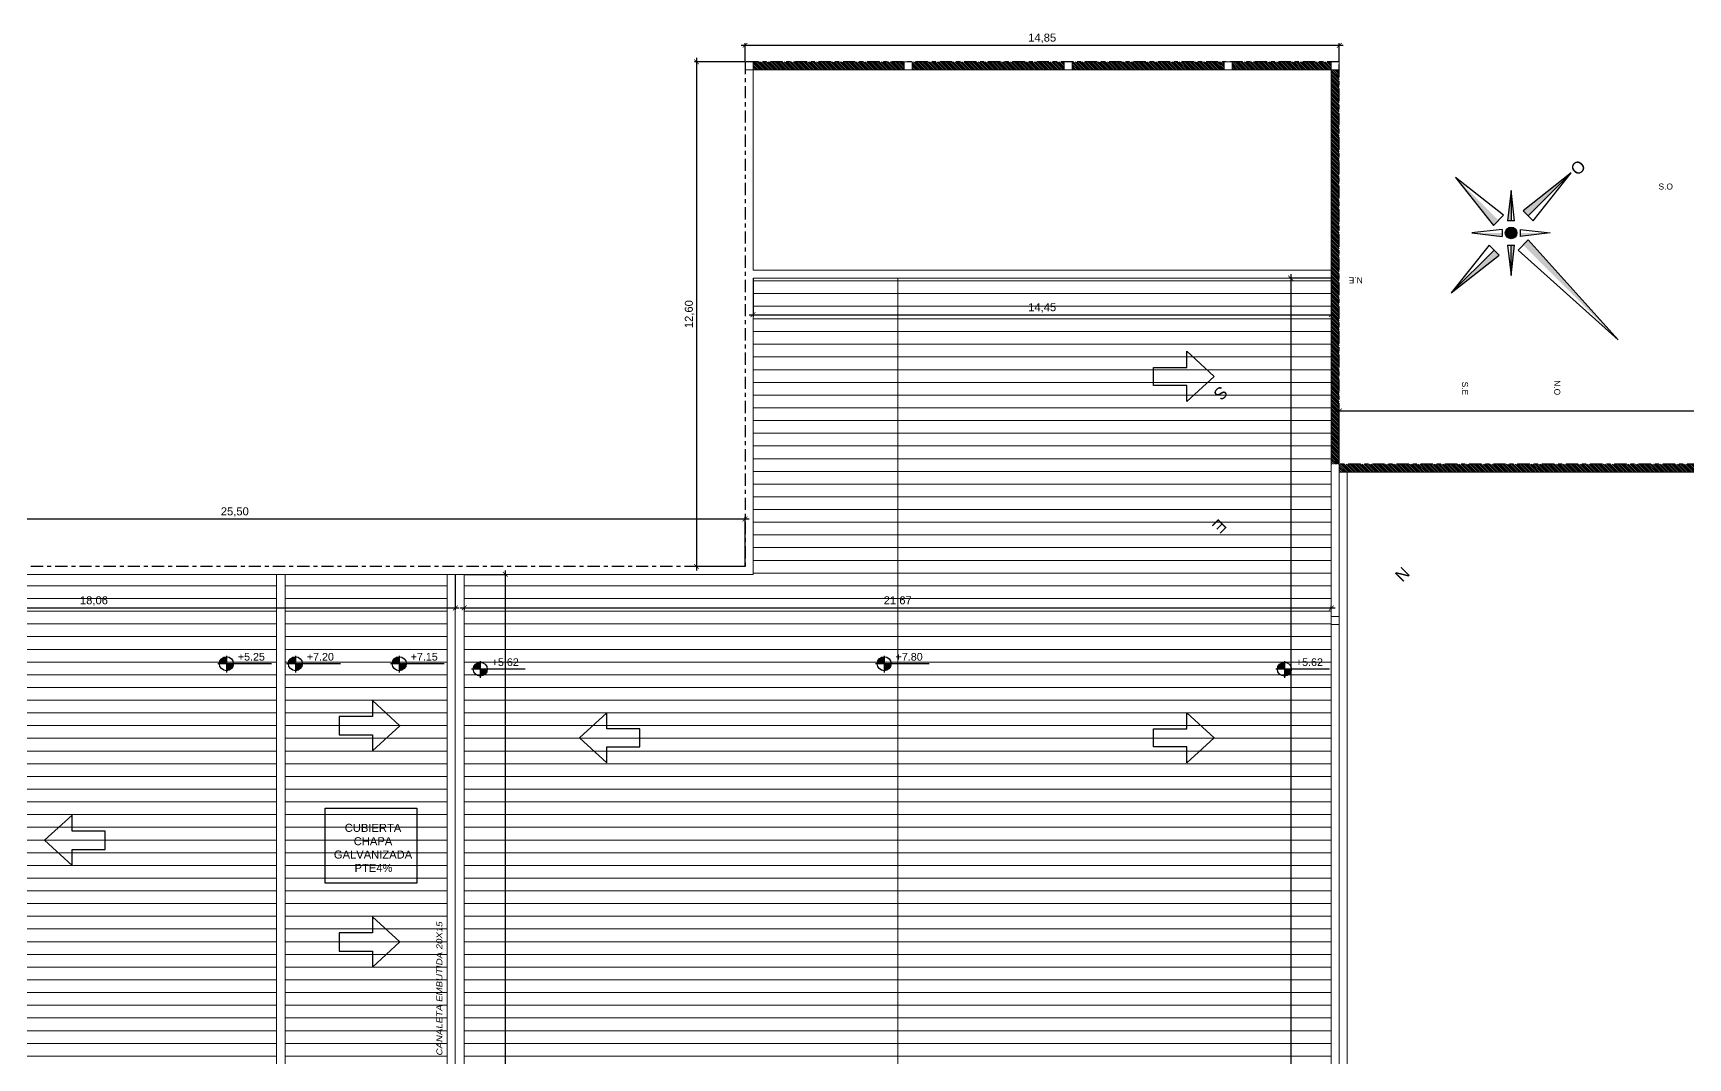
# Model space of a CAD drawing. Header units: metres. Extents: x 1166 to 1459, y -137 to 62.
# Drawn here: x 1389.53 to 1430.88, y -12.74 to 12.85 of the extents above; entities that cross this region are included whole.
import ezdxf

# ---------------------------------------------------------------- set-up
doc = ezdxf.new("R2010")
doc.units = ezdxf.units.M
doc.header["$LTSCALE"] = 0.508
doc.header["$PDMODE"] = 1
doc.header["$PDSIZE"] = -2
doc.linetypes.add('ACAD_ISO10W100', pattern=[18, 12, -3, 0, -3])
doc.layers.get('0').update_dxf_attribs({"color": 9})
doc.layers.get('Defpoints').update_dxf_attribs({"color": 9})
for name, color, linetype in [('01-C.HORMIGON', 9, 'Continuous'), ('1-EJES', 9, 'ACAD_ISO10W100'), ('2-texto', 9, 'Continuous'), ('3-muros', 9, 'Continuous'), ('4-carpinterias', 9, 'Continuous'), ('8-cotas-100', 9, 'Continuous'), ('8-NIVEL-1-50', 9, 'Continuous'), ('9-Hatch', 9, 'Continuous'), ('9-Hatch existente', 9, 'Continuous'), ('Metálica', 9, 'Continuous')]:
    doc.layers.add(name, color=color, linetype=linetype)
doc.styles.add('ARIAL', font='arial.ttf', dxfattribs={"width": 1.15, "oblique": 10})
doc.styles.add('swiss', font='swissel.ttf')
doc.dimstyles.new('dim-100', dxfattribs={"dimtxt": 0.2, "dimasz": 0.12, "dimexe": 0.05, "dimexo": 0, "dimgap": 0.05, "dimtad": 1, "dimzin": 4, "dimtxsty": 'swiss', "dimblk": 'ARCHTICK', "dimcen": 0.5, "dimdle": 0.1, "dimclrd": 256, "dimclre": 252, "dimclrt": 256, "dimadec": 0, "dimazin": 0, "dimtfac": 1, "dimtix": 1, "dimtmove": 2, "dimatfit": 3, "dimldrblk": 'OPEN30', "dimfxl": 0.05, "dimtolj": 1, "dimtzin": 0, "dimarcsym": 0})
pattern_1 = [(315, (120, 0), (0.0224506403, 0.0224506403), [])]

# ---------------------------------------------------------------- blocks, each defined once
blk = doc.blocks.new('_ARCHTICK')
at = {"color": 0, "linetype": 'ByBlock', "const_width": 0.15}
blk.add_lwpolyline([(-0.5, -0.5), (0.5, 0.5)], dxfattribs=at)
blk = doc.blocks.new('*D253')
at = {"layer": '8-cotas-100', "linetype": 'Continuous', "lineweight": -2, "transparency": 16777216}
blk.add_line((1457.274, 3.411), (1422.074, 3.411), dxfattribs=at)
at = {"layer": '8-cotas-100', "color": 252, "linetype": 'Continuous', "lineweight": -2, "transparency": 16777216}
for p, q in [((1422.174, 2.083), (1422.174, 3.461)), ((1457.174, 2.083), (1457.174, 3.461))]:
    blk.add_line(p, q, dxfattribs=at)
at = {"layer": 'Defpoints', "color": 0, "linetype": 'Continuous', "transparency": 16777216}
for p in [(1422.174, 3.411), (1422.174, 2.083), (1457.174, 2.083)]:
    blk.add_point(p, dxfattribs=at)
at = {"layer": '8-cotas-100', "linetype": 'Continuous', "lineweight": -2, "transparency": 16777216, "xscale": 0.12, "yscale": 0.12, "zscale": 0.12, "rotation": 180}
blk.add_blockref('_ARCHTICK', (1422.174, 3.411), dxfattribs=at)
at = {"layer": '8-cotas-100', "linetype": 'Continuous', "lineweight": -2, "transparency": 16777216, "xscale": 0.12, "yscale": 0.12, "zscale": 0.12}
blk.add_blockref('_ARCHTICK', (1457.174, 3.411), dxfattribs=at)
at = {"layer": '8-cotas-100', "linetype": 'Continuous', "lineweight": 0, "transparency": 16777216, "insert": (1439.674, 3.583), "char_height": 0.2, "attachment_point": 5, "style": 'swiss'}
blk.add_mtext('\\A1;35,00', dxfattribs=at)
blk = doc.blocks.new('_Open30')
at = {"color": 0, "linetype": 'ByBlock', "lineweight": -2}
for p, q in [((-1, 0.27), (0, 0)), ((0, 0), (-1, -0.27)), ((0, 0), (-1, 0))]:
    blk.add_line(p, q, dxfattribs=at)
blk = doc.blocks.new('*D254')
at = {"layer": '8-cotas-100', "linetype": 'Continuous', "lineweight": -2, "transparency": 16777216}
blk.add_line((1407.224, 12.55), (1422.274, 12.55), dxfattribs=at)
at = {"layer": '8-cotas-100', "color": 252, "linetype": 'Continuous', "lineweight": -2, "transparency": 16777216}
for p, q in [((1407.324, 12.133), (1407.324, 12.6)), ((1422.174, 12.133), (1422.174, 12.6))]:
    blk.add_line(p, q, dxfattribs=at)
at = {"layer": 'Defpoints', "color": 0, "linetype": 'Continuous', "transparency": 16777216}
for p in [(1422.174, 12.55), (1407.324, 12.133), (1422.174, 12.133)]:
    blk.add_point(p, dxfattribs=at)
at = {"layer": '8-cotas-100', "linetype": 'Continuous', "lineweight": -2, "transparency": 16777216, "xscale": 0.12, "yscale": 0.12, "zscale": 0.12, "rotation": 180}
blk.add_blockref('_ARCHTICK', (1407.324, 12.55), dxfattribs=at)
at = {"layer": '8-cotas-100', "linetype": 'Continuous', "lineweight": -2, "transparency": 16777216, "xscale": 0.12, "yscale": 0.12, "zscale": 0.12}
blk.add_blockref('_ARCHTICK', (1422.174, 12.55), dxfattribs=at)
at = {"layer": '8-cotas-100', "linetype": 'Continuous', "lineweight": 0, "transparency": 16777216, "insert": (1414.749, 12.721), "char_height": 0.2, "attachment_point": 5, "style": 'swiss'}
blk.add_mtext('\\A1;14,85', dxfattribs=at)
blk = doc.blocks.new('*D255')
at = {"layer": '8-cotas-100', "color": 252, "linetype": 'Continuous', "lineweight": -2, "transparency": 16777216}
for p, q in [((1407.324, 12.133), (1406.06, 12.133)), ((1407.324, -0.467), (1406.06, -0.467))]:
    blk.add_line(p, q, dxfattribs=at)
at = {"layer": '8-cotas-100', "linetype": 'Continuous', "lineweight": -2, "transparency": 16777216}
blk.add_line((1406.11, 12.233), (1406.11, -0.567), dxfattribs=at)
at = {"layer": 'Defpoints', "color": 0, "linetype": 'Continuous', "transparency": 16777216}
for p in [(1407.324, 12.133), (1406.11, -0.467), (1407.324, -0.467)]:
    blk.add_point(p, dxfattribs=at)
at = {"layer": '8-cotas-100', "linetype": 'Continuous', "lineweight": -2, "transparency": 16777216, "xscale": 0.12, "yscale": 0.12, "zscale": 0.12}
for p, rotation in [((1406.11, 12.133), 90), ((1406.11, -0.467), 270)]:
    blk.add_blockref('_ARCHTICK', p, dxfattribs=dict(at, rotation=rotation))
at = {"layer": '8-cotas-100', "linetype": 'Continuous', "lineweight": 0, "transparency": 16777216, "insert": (1405.938, 5.833), "char_height": 0.2, "attachment_point": 5, "rotation": 90, "style": 'swiss'}
blk.add_mtext('\\A1;12,60', dxfattribs=at)
blk = doc.blocks.new('*D256')
at = {"layer": '8-cotas-100', "linetype": 'Continuous', "lineweight": -2, "transparency": 16777216}
blk.add_line((1381.724, 0.717), (1407.424, 0.717), dxfattribs=at)
at = {"layer": '8-cotas-100', "color": 252, "linetype": 'Continuous', "lineweight": -2, "transparency": 16777216}
for p, q in [((1381.824, -0.467), (1381.824, 0.767)), ((1407.324, -0.467), (1407.324, 0.767))]:
    blk.add_line(p, q, dxfattribs=at)
at = {"layer": 'Defpoints', "color": 0, "linetype": 'Continuous', "transparency": 16777216}
for p in [(1407.324, 0.717), (1381.824, -0.467), (1407.324, -0.467)]:
    blk.add_point(p, dxfattribs=at)
at = {"layer": '8-cotas-100', "linetype": 'Continuous', "lineweight": -2, "transparency": 16777216, "xscale": 0.12, "yscale": 0.12, "zscale": 0.12, "rotation": 180}
blk.add_blockref('_ARCHTICK', (1381.824, 0.717), dxfattribs=at)
at = {"layer": '8-cotas-100', "linetype": 'Continuous', "lineweight": -2, "transparency": 16777216, "xscale": 0.12, "yscale": 0.12, "zscale": 0.12}
blk.add_blockref('_ARCHTICK', (1407.324, 0.717), dxfattribs=at)
at = {"layer": '8-cotas-100', "linetype": 'Continuous', "lineweight": 0, "transparency": 16777216, "insert": (1394.574, 0.889), "char_height": 0.2, "attachment_point": 5, "style": 'swiss'}
blk.add_mtext('\\A1;25,50', dxfattribs=at)
blk = doc.blocks.new('*D307')
at = {"layer": '8-cotas-100', "color": 252, "lineweight": -2, "transparency": 16777216}
for p, q in [((1382.024, -0.667), (1382.024, -1.555)), ((1400.084, -0.667), (1400.084, -1.555))]:
    blk.add_line(p, q, dxfattribs=at)
at = {"layer": '8-cotas-100', "lineweight": -2, "transparency": 16777216}
blk.add_line((1381.924, -1.505), (1400.184, -1.505), dxfattribs=at)
at = {"layer": 'Defpoints', "color": 0, "transparency": 16777216}
for p in [(1382.024, -0.667), (1400.084, -0.667), (1400.084, -1.505)]:
    blk.add_point(p, dxfattribs=at)
at = {"layer": '8-cotas-100', "lineweight": -2, "transparency": 16777216, "xscale": 0.12, "yscale": 0.12, "zscale": 0.12, "rotation": 180}
blk.add_blockref('_ARCHTICK', (1382.024, -1.505), dxfattribs=at)
at = {"layer": '8-cotas-100', "lineweight": -2, "transparency": 16777216, "xscale": 0.12, "yscale": 0.12, "zscale": 0.12}
blk.add_blockref('_ARCHTICK', (1400.084, -1.505), dxfattribs=at)
at = {"layer": '8-cotas-100', "lineweight": 0, "transparency": 16777216, "insert": (1391.054, -1.333), "char_height": 0.2, "attachment_point": 5, "style": 'swiss'}
blk.add_mtext('\\A1;18,06', dxfattribs=at)
blk = doc.blocks.new('*D308')
at = {"layer": '8-cotas-100', "lineweight": -2, "transparency": 16777216}
blk.add_line((1400.204, -1.505), (1422.074, -1.505), dxfattribs=at)
at = {"layer": '8-cotas-100', "color": 252, "lineweight": -2, "transparency": 16777216}
for p, q in [((1400.304, -1.505), (1400.304, -1.555)), ((1421.974, -1.505), (1421.974, -1.455))]:
    blk.add_line(p, q, dxfattribs=at)
at = {"layer": 'Defpoints', "color": 0, "transparency": 16777216}
for p in [(1400.304, -1.505), (1421.974, -1.505), (1421.974, -1.505)]:
    blk.add_point(p, dxfattribs=at)
at = {"layer": '8-cotas-100', "lineweight": -2, "transparency": 16777216, "xscale": 0.12, "yscale": 0.12, "zscale": 0.12, "rotation": 180}
blk.add_blockref('_ARCHTICK', (1400.304, -1.505), dxfattribs=at)
at = {"layer": '8-cotas-100', "lineweight": -2, "transparency": 16777216, "xscale": 0.12, "yscale": 0.12, "zscale": 0.12}
blk.add_blockref('_ARCHTICK', (1421.974, -1.505), dxfattribs=at)
at = {"layer": '8-cotas-100', "lineweight": 0, "transparency": 16777216, "insert": (1411.139, -1.333), "char_height": 0.2, "attachment_point": 5, "style": 'swiss'}
blk.add_mtext('\\A1;21,67', dxfattribs=at)
blk = doc.blocks.new('*D309')
at = {"layer": '8-cotas-100', "color": 252, "lineweight": -2, "transparency": 16777216}
for p, q in [((1407.524, 6.733), (1407.524, 5.767)), ((1421.974, 6.733), (1421.974, 5.767))]:
    blk.add_line(p, q, dxfattribs=at)
at = {"layer": '8-cotas-100', "lineweight": -2, "transparency": 16777216}
blk.add_line((1407.424, 5.817), (1422.074, 5.817), dxfattribs=at)
at = {"layer": 'Defpoints', "color": 0, "transparency": 16777216}
for p in [(1407.524, 6.733), (1421.974, 6.733), (1421.974, 5.817)]:
    blk.add_point(p, dxfattribs=at)
at = {"layer": '8-cotas-100', "lineweight": -2, "transparency": 16777216, "xscale": 0.12, "yscale": 0.12, "zscale": 0.12, "rotation": 180}
blk.add_blockref('_ARCHTICK', (1407.524, 5.817), dxfattribs=at)
at = {"layer": '8-cotas-100', "lineweight": -2, "transparency": 16777216, "xscale": 0.12, "yscale": 0.12, "zscale": 0.12}
blk.add_blockref('_ARCHTICK', (1421.974, 5.817), dxfattribs=at)
at = {"layer": '8-cotas-100', "lineweight": 0, "transparency": 16777216, "insert": (1414.749, 5.988), "char_height": 0.2, "attachment_point": 5, "style": 'swiss'}
blk.add_mtext('\\A1;14,45', dxfattribs=at)
blk = doc.blocks.new('*D310')
at = {"layer": '8-cotas-100', "color": 252, "lineweight": -2, "transparency": 16777216}
for p, q in [((1421.974, 6.733), (1420.909, 6.733)), ((1421.974, -37.717), (1420.909, -37.717))]:
    blk.add_line(p, q, dxfattribs=at)
at = {"layer": '8-cotas-100', "lineweight": -2, "transparency": 16777216}
blk.add_line((1420.959, 6.833), (1420.959, -37.817), dxfattribs=at)
at = {"layer": 'Defpoints', "color": 0, "transparency": 16777216}
for p in [(1421.974, 6.733), (1420.959, -37.717), (1421.974, -37.717)]:
    blk.add_point(p, dxfattribs=at)
at = {"layer": '8-cotas-100', "lineweight": -2, "transparency": 16777216, "xscale": 0.12, "yscale": 0.12, "zscale": 0.12}
for p, rotation in [((1420.959, 6.733), 90), ((1420.959, -37.717), 270)]:
    blk.add_blockref('_ARCHTICK', p, dxfattribs=dict(at, rotation=rotation))
at = {"layer": '8-cotas-100', "lineweight": 0, "transparency": 16777216, "insert": (1420.788, -15.492), "char_height": 0.2, "attachment_point": 5, "rotation": 90, "style": 'swiss'}
blk.add_mtext('\\A1;44,45', dxfattribs=at)
blk = doc.blocks.new('*D311')
at = {"layer": '8-cotas-100', "color": 252, "lineweight": -2, "transparency": 16777216}
for p, q in [((1400.304, -0.667), (1401.382, -0.667)), ((1400.302, -37.717), (1401.382, -37.717))]:
    blk.add_line(p, q, dxfattribs=at)
at = {"layer": '8-cotas-100', "lineweight": -2, "transparency": 16777216}
blk.add_line((1401.332, -0.567), (1401.332, -37.817), dxfattribs=at)
at = {"layer": 'Defpoints', "color": 0, "transparency": 16777216}
for p in [(1400.304, -0.667), (1400.302, -37.717), (1401.332, -37.717)]:
    blk.add_point(p, dxfattribs=at)
at = {"layer": '8-cotas-100', "lineweight": -2, "transparency": 16777216, "xscale": 0.12, "yscale": 0.12, "zscale": 0.12}
for p, rotation in [((1401.332, -0.667), 90), ((1401.332, -37.717), 270)]:
    blk.add_blockref('_ARCHTICK', p, dxfattribs=dict(at, rotation=rotation))
at = {"layer": '8-cotas-100', "lineweight": 0, "transparency": 16777216, "insert": (1401.161, -19.192), "char_height": 0.2, "attachment_point": 5, "rotation": 90, "style": 'swiss'}
blk.add_mtext('\\A1;37,05', dxfattribs=at)
blk = doc.blocks.new('NORTE')
at = {"layer": '2-texto'}
h = blk.add_hatch(color=256, dxfattribs=at)
h.dxf.hatch_style = 1
h.paths.add_polyline_path([(21.37, 21.37), (1.4, 3.41), (2.41, 2.41)])
h = blk.add_hatch(color=256, dxfattribs=at)
h.dxf.hatch_style = 1
h.paths.add_polyline_path([(-4.42, 2.42), (-3.42, 3.42), (-11.99, 11.99)])
h = blk.add_hatch(color=256, dxfattribs=at)
h.dxf.hatch_style = 1
h.paths.add_polyline_path([(0.71, 1.78), (0, 1.78), (0, 7.84)])
h = blk.add_hatch(color=256, dxfattribs=at)
h.dxf.hatch_style = 1
h.paths.add_polyline_path([(-2.42, -0.71), (-2.42, 0), (-8.48, 0)])
h = blk.add_hatch(color=256, dxfattribs=at)
h.dxf.hatch_style = 1
edge = h.paths.add_edge_path()
edge.add_arc((0, 0), 1.16, -45, 315)
h = blk.add_hatch(color=256, dxfattribs=at)
h.dxf.hatch_style = 1
h.paths.add_polyline_path([(2.42, 0.71), (2.42, 0), (8.48, 0)])
h = blk.add_hatch(color=256, dxfattribs=at)
h.dxf.hatch_style = 1
h.paths.add_polyline_path([(-1.52, -3.53), (-2.52, -2.52), (-11.09, -11.09)])
h = blk.add_hatch(color=256, dxfattribs=at)
h.dxf.hatch_style = 1
h.paths.add_polyline_path([(0.71, -1.78), (0, -1.78), (0, -7.84)])
h = blk.add_hatch(color=256, dxfattribs=at)
h.dxf.hatch_style = 1
h.paths.add_polyline_path([(4.42, -2.42), (3.42, -3.42), (11.99, -11.99)])
for p, q in [((1.4, 3.41), (21.37, 21.37)), ((21.37, 21.37), (3.41, 1.4)), ((-2.42, 4.42), (-11.99, 11.99)), ((-11.99, 11.99), (-4.42, 2.42)), ((-11.99, 11.99), (-3.42, 3.42)), ((-0.71, 1.78), (0, 7.84)), ((0, 7.84), (0.71, 1.78)), ((-2.42, 4.42), (-4.42, 2.42)), ((1.4, 3.41), (3.41, 1.4)), ((-2.42, 0.71), (-8.48, 0)), ((-8.48, 0), (-2.42, 0)), ((-2.42, 0.71), (-2.42, -0.71)), ((-0.71, 1.78), (0.71, 1.78)), ((2.42, -0.71), (2.42, 0.71)), ((8.48, 0), (2.42, 0.71)), ((2.42, -0.71), (8.48, 0)), ((8.48, 0), (2.42, 0)), ((-3.53, -1.52), (-11.09, -11.09)), ((-8.48, 0), (-2.42, -0.71)), ((-3.53, -1.52), (-1.52, -3.53)), ((-0.71, -1.78), (0.71, -1.78)), ((-0.71, -1.78), (0, -7.84)), ((0, -7.84), (0.71, -1.78)), ((2.42, -4.42), (4.42, -2.42)), ((11.99, -11.99), (4.42, -2.42)), ((-11.09, -11.09), (-1.52, -3.53)), ((2.42, -4.42), (11.99, -11.99)), ((11.99, -11.99), (3.42, -3.42))]:
    blk.add_line(p, q, dxfattribs=at)
blk.add_circle((0, 0), 1.16, dxfattribs=at)
at = {"layer": '2-texto', "style": 'swiss'}
for s, insert, char_height, width, attachment_point, rotation in [('{\\fArial|b0|i0|c0|p34;S.O}', (-9.88, 32.35), 1.2, 64.9181, 3, 90), ('\\pi63.77;{\\fArial|b0|i0|c0|p34;O}', (-58.23, 60.24), 2.4, 129.8362, 1, 315), ('{\\fArial|b0|i0|c0|p34;N}', (69.92, -21.74), 2.4, 129.8362, 3, 315), ('{\\fArial|b0|i0|c0|p34;N.E}', (8.83, -32.47), 1.2, 64.9181, 9, 270), ('{\\fArial|b0|i0|c0|p34;S}', (33.67, -57.99), 2.4, 129.8362, 3, 315), ('{\\fArial|b0|i0|c0|p34;E}', (60.24, -58.23), 2.4, 129.8362, 3, 315)]:
    blk.add_mtext(s, dxfattribs=dict(at, insert=insert, char_height=char_height, width=width, attachment_point=attachment_point, rotation=rotation))
at = {"layer": '2-texto', "char_height": 1.2, "width": 64.9181, "style": 'swiss'}
for s, insert, attachment_point in [('{\\fArial|b0|i0|c0|p34;N.O}', (32.41, 8.6), 9), ('{\\fArial|b0|i0|c0|p34;S.E}', (32.41, -8.6), 3)]:
    blk.add_mtext(s, dxfattribs=dict(at, insert=insert, attachment_point=attachment_point))
blk = doc.blocks.new('NIVEL-1-100')
h = blk.add_hatch(color=256)
h.paths.add_polyline_path([(0, 0.155, 0.414214), (-0.155, 0), (0, 0)])
h.paths.add_polyline_path([(0.155, 0), (0, 0), (0, -0.155, 0.414214)])
for p, q in [((1, 0), (-0.194, 0)), ((0, 0.174), (0, -0.192))]:
    blk.add_line(p, q)
blk.add_circle((0, 0), 0.155)
at = {"style": 'swiss'}
blk.add_attdef('+00.00', (0.111, 0.07), '', height=0.17, dxfattribs=at)

msp = doc.modelspace()

# ---------------------------------------------------------------- hatches: boundary and pattern name
at = {"layer": '9-Hatch', "lineweight": 0}
h = msp.add_hatch(dxfattribs=at)
h.set_pattern_fill('LINE', color=256, scale=0.1)
h.paths.add_polyline_path([(1403.477, -33.945), (1405.766, -33.945), (1405.766, -35.822), (1403.477, -35.822)])
h.paths.add_polyline_path([(1421.974, -12.577), (1421.974, 2.083), (1421.974, 6.733), (1407.524, 6.733), (1407.524, -0.667), (1400.304, -0.667), (1400.304, -5.699), (1400.302, -12.817), (1400.302, -33.692), (1400.302, -37.717), (1421.974, -37.717)])
h = msp.add_hatch(dxfattribs=at)
h.set_pattern_fill('LINE', color=256, scale=0.1)
h.paths.add_polyline_path([(1399.884, -14.283), (1399.884, -0.667), (1395.834, -0.667), (1395.834, -14.283)])
h.paths.add_polyline_path([(1385.403, -13.017), (1385.403, -0.667), (1382.04, -0.667), (1382.04, -13.017)])
h.paths.add_polyline_path([(1385.799, -0.667), (1385.799, -37.717), (1395.614, -37.717), (1395.614, -14.503), (1395.614, -5.647), (1395.614, -0.667)])
at = {"layer": '9-Hatch existente', "linetype": 'Continuous', "lineweight": 0}
h = msp.add_hatch(dxfattribs=at)
h.set_pattern_fill('ANSI31', color=256, scale=0.01, angle=-90)
h.set_pattern_definition(pattern_1)
h.paths.add_polyline_path([(1411.298, 12.133), (1407.524, 12.133), (1407.524, 11.933), (1411.298, 11.933)])
h.paths.add_polyline_path([(1415.298, 12.133), (1411.498, 12.133), (1411.498, 11.933), (1415.298, 11.933)])
h.paths.add_polyline_path([(1419.298, 12.133), (1415.498, 12.133), (1415.498, 11.933), (1419.298, 11.933)])
h.paths.add_polyline_path([(1421.974, 12.133), (1419.498, 12.133), (1419.498, 11.933), (1421.974, 11.933)])
h.paths.add_polyline_path([(1422.174, 11.933), (1421.974, 11.933), (1421.974, 6.933), (1421.974, 6.733), (1421.974, 2.083), (1421.974, 2.073), (1421.974, -1.677), (1421.974, 2.083), (1422.174, 2.083)])
h = msp.add_hatch(dxfattribs=at)
h.set_pattern_fill('ANSI31', color=256, scale=0.01, angle=-90)
h.set_pattern_definition(pattern_1)
h.paths.add_polyline_path([(1457.174, 2.083), (1422.174, 2.083), (1422.174, 1.883), (1457.174, 1.883)])

# ---------------------------------------------------------------- linework, layer by layer
at = {"layer": '01-C.HORMIGON', "linetype": 'Continuous', "lineweight": 0}
for points in [[(1411.298, 11.933), (1411.498, 11.933), (1411.498, 12.133), (1411.298, 12.133)], [(1415.298, 11.933), (1415.498, 11.933), (1415.498, 12.133), (1415.298, 12.133)], [(1419.298, 11.933), (1419.498, 11.933), (1419.498, 12.133), (1419.298, 12.133)], [(1421.974, 11.933), (1422.174, 11.933), (1422.174, 12.133), (1421.974, 12.133)]]:
    msp.add_lwpolyline(points, close=True, dxfattribs=at)
at = {"layer": '1-EJES', "linetype": 'ACAD_ISO10W100', "ltscale": 0.05}
for p, q in [((1422.174, 12.133), (1407.324, 12.133)), ((1407.324, 12.133), (1407.324, -0.467)), ((1422.174, 2.083), (1422.174, 12.133)), ((1457.174, 2.083), (1422.174, 2.083)), ((1407.324, -0.467), (1381.824, -0.467))]:
    msp.add_line(p, q, dxfattribs=at)
at = {"layer": '2-texto'}
msp.add_lwpolyline([(1396.836, -6.505), (1399.125, -6.505), (1399.125, -8.381), (1396.836, -8.381)], close=True, dxfattribs=at)
at = {"layer": '3-muros', "linetype": 'Continuous', "lineweight": 0}
for p, q in [((1407.524, 12.133), (1407.524, 6.933)), ((1421.974, 6.933), (1421.974, 12.133)), ((1422.174, 11.933), (1407.324, 11.933)), ((1421.974, 6.933), (1407.524, 6.933)), ((1407.524, 6.733), (1407.524, -0.667)), ((1421.974, 6.733), (1407.524, 6.733)), ((1421.974, 2.083), (1421.974, 6.933)), ((1421.974, 2.083), (1421.974, -12.577)), ((1422.174, 2.083), (1422.174, -12.577)), ((1457.174, 1.883), (1422.174, 1.883)), ((1407.524, -0.667), (1382.024, -0.667)), ((1421.974, -12.577), (1421.974, -37.717)), ((1422.174, -12.577), (1422.174, -37.917))]:
    msp.add_line(p, q, dxfattribs=at)
at = {"layer": '3-muros', "lineweight": 0}
for p, q in [((1395.614, -14.624), (1395.614, -0.667)), ((1395.834, -14.404), (1395.834, -0.667)), ((1400.084, -37.717), (1400.084, -0.667)), ((1400.304, -37.717), (1400.304, -0.667))]:
    msp.add_line(p, q, dxfattribs=at)
at = {"layer": '3-muros', "linetype": 'Continuous', "lineweight": 0}
msp.add_lwpolyline([(1421.974, -1.917), (1422.174, -1.917), (1422.174, -1.717), (1421.974, -1.717)], close=True, dxfattribs=at)
at = {"layer": '4-carpinterias', "lineweight": 0}
for points in [[(1422.374, -31.111), (1422.374, 1.883), (1422.174, 1.883), (1422.174, -37.917), (1422.374, -37.917), (1422.374, -31.161)], [(1400.084, -14.404), (1400.084, -0.667), (1399.884, -0.667), (1399.884, -14.404)]]:
    msp.add_lwpolyline(points, dxfattribs=at)
at = {"layer": '8-cotas-100'}
for points in [[(1417.534, 4.504), (1418.363, 4.504), (1418.363, 4.904), (1419.049, 4.276), (1418.363, 3.648), (1418.363, 4.047), (1417.534, 4.047)], [(1397.183, -4.676), (1398.012, -4.676), (1398.012, -5.075), (1398.698, -4.447), (1398.012, -3.82), (1398.012, -4.219), (1397.183, -4.219)], [(1404.698, -4.522), (1403.87, -4.522), (1403.87, -4.122), (1403.184, -4.75), (1403.87, -5.378), (1403.87, -4.979), (1404.698, -4.979)], [(1417.534, -4.522), (1418.363, -4.522), (1418.363, -4.122), (1419.049, -4.75), (1418.363, -5.378), (1418.363, -4.979), (1417.534, -4.979)], [(1391.335, -7.081), (1390.506, -7.081), (1390.506, -6.681), (1389.82, -7.309), (1390.506, -7.937), (1390.506, -7.538), (1391.335, -7.538)], [(1397.183, -10.077), (1398.012, -10.077), (1398.012, -10.477), (1398.698, -9.849), (1398.012, -9.221), (1398.012, -9.62), (1397.183, -9.62)]]:
    msp.add_lwpolyline(points, close=True, dxfattribs=at)
at = {"layer": 'Metálica', "lineweight": 0, "flags": 128}
msp.add_lwpolyline([(1411.138, -37.717), (1411.138, 6.733)], dxfattribs=at)

# ---------------------------------------------------------------- block references
at = {"layer": '1-EJES', "xscale": 0.125, "yscale": 0.125, "zscale": 0.125, "rotation": 270}
msp.add_blockref('NORTE', (1426.467, 7.86), dxfattribs=at)
at = {"layer": '8-NIVEL-1-50'}
ref = msp.add_blockref('NIVEL-1-100', (1394.364, -2.899), dxfattribs=dict(at, xscale=1.125, yscale=1.125, zscale=1.125))
ref.add_attrib('+00.00', '+5.25', (1394.65, -2.821), dxfattribs={"layer": '0', "height": 0.1913, "style": 'swiss'})
ref = msp.add_blockref('NIVEL-1-100', (1396.088, -2.899), dxfattribs=dict(at, xscale=1.125, yscale=1.125, zscale=1.125))
ref.add_attrib('+00.00', '+7.20', (1396.374, -2.821), dxfattribs={"layer": '0', "height": 0.1913, "style": 'swiss'})
ref = msp.add_blockref('NIVEL-1-100', (1398.683, -2.899), dxfattribs=dict(at, xscale=1.125, yscale=1.125, zscale=1.125))
ref.add_attrib('+00.00', '+7.15', (1398.969, -2.821), dxfattribs={"layer": '0', "height": 0.1913, "style": 'swiss'})
ref = msp.add_blockref('NIVEL-1-100', (1400.708, -3.034), dxfattribs=dict(at, xscale=1.125, yscale=1.125, zscale=1.125))
ref.add_attrib('+00.00', '+5.62', (1400.994, -2.955), dxfattribs={"layer": '0', "height": 0.1913, "style": 'swiss'})
ref = msp.add_blockref('NIVEL-1-100', (1410.801, -2.899), dxfattribs=dict(at, xscale=1.125, yscale=1.125, zscale=1.125))
ref.add_attrib('+00.00', '+7.80', (1411.087, -2.821), dxfattribs={"layer": '0', "height": 0.1913, "style": 'swiss'})
ref = msp.add_blockref('NIVEL-1-100', (1420.802, -3.034), dxfattribs=dict(at, xscale=1.125, yscale=1.125, zscale=1.125))
ref.add_attrib('+00.00', '+5.62', (1421.088, -2.955), dxfattribs={"layer": '0', "height": 0.1913, "style": 'swiss'})

# ---------------------------------------------------------------- texts
at = {"layer": '2-texto', "insert": (1396.836, -6.899), "char_height": 0.2, "width": 2.36921, "attachment_point": 1, "style": 'swiss'}
msp.add_mtext('\\pi0.48502;{\\fArial|b0|i0|c0|p34;CUBIERTA \\P\\pi0.71005;CHAPA \\P\\pi0.21367;GALVANIZADA  \\P\\pi0.73038;PTE4%}', dxfattribs=at)
at = {"layer": '2-texto', "insert": (1399.612, -12.694), "char_height": 0.15, "width": 6.68256, "attachment_point": 1, "rotation": 90, "style": 'ARIAL'}
msp.add_mtext('CANALETA EMBUTIDA 20X15', dxfattribs=at)

# ---------------------------------------------------------------- dimensions: what is measured, and where the dimension line sits
at = {"layer": '8-cotas-100', "linetype": 'Continuous', "lineweight": 0}
for base, p1, p2, picture, middle in [((1422.174, 12.55), (1407.324, 12.133), (1422.174, 12.133), '*D254', (1414.749, 12.721)), ((1422.174, 3.411), (1457.174, 2.083), (1422.174, 2.083), '*D253', (1439.674, 3.583)), ((1407.324, 0.717), (1381.824, -0.467), (1407.324, -0.467), '*D256', (1394.574, 0.889))]:
    dim = msp.add_linear_dim(base=base, p1=p1, p2=p2, dimstyle='dim-100', dxfattribs=at)
    dim.commit()
    dim.dimension.update_dxf_attribs({"geometry": picture, "text_midpoint": middle})
dim = msp.add_linear_dim(base=(1406.11, -0.467), p1=(1407.324, 12.133), p2=(1407.324, -0.467), angle=90, dimstyle='dim-100', dxfattribs=at)
dim.commit()
dim.dimension.update_dxf_attribs({"geometry": '*D255', "text_midpoint": (1405.938, 5.833)})
at = {"layer": '8-cotas-100', "lineweight": 0}
for base, p1, p2, picture, middle in [((1421.974, 5.817), (1407.524, 6.733), (1421.974, 6.733), '*D309', (1414.749, 5.988)), ((1400.084, -1.505), (1382.024, -0.667), (1400.084, -0.667), '*D307', (1391.054, -1.333)), ((1421.974, -1.505), (1400.304, -1.505), (1421.974, -1.505), '*D308', (1411.139, -1.333))]:
    dim = msp.add_linear_dim(base=base, p1=p1, p2=p2, dimstyle='dim-100', dxfattribs=at)
    dim.commit()
    dim.dimension.update_dxf_attribs({"geometry": picture, "text_midpoint": middle})
for base, p1, p2, picture, middle in [((1420.959, -37.717), (1421.974, 6.733), (1421.974, -37.717), '*D310', (1420.788, -15.492)), ((1401.332, -37.717), (1400.304, -0.667), (1400.302, -37.717), '*D311', (1401.161, -19.192))]:
    dim = msp.add_linear_dim(base=base, p1=p1, p2=p2, angle=90, dimstyle='dim-100', dxfattribs=at)
    dim.commit()
    dim.dimension.update_dxf_attribs({"geometry": picture, "text_midpoint": middle})

doc.saveas('drawing.dxf')
